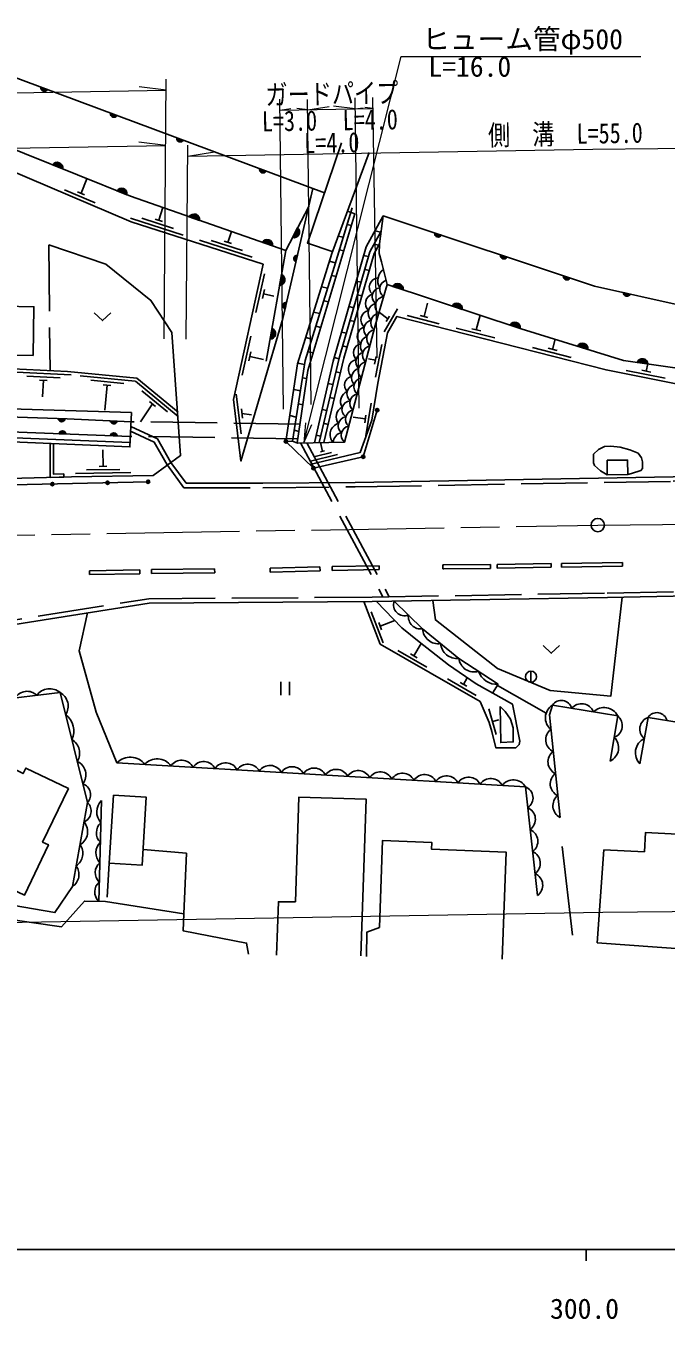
# Model space of a CAD drawing. Units: millimetres at full size, sheet at 1:1000; details may follow other scales. Extents: x 40000 to 680000, y 20000 to 380000.
# Drawn here: x 317349 to 375219, y 198715 to 315659 of the extents above; entities that cross this region are included whole.
import ezdxf
from ezdxf.enums import TextEntityAlignment as Align

# ---------------------------------------------------------------- set-up
doc = ezdxf.new("R2010")
doc.units = ezdxf.units.MM
doc.header["$LTSCALE"] = 1000
doc.linetypes.add('CHAIN', pattern=[18.5, 12, -1.5, 3.5, -1.5])
doc.linetypes.add('DASHED', pattern=[7.5, 6, -1.5])
for name, color, linetype, lineweight in [('M-BGD', 7, 'Continuous', 25), ('M-BMK', 2, 'CHAIN', 13), ('M-BMK-SRVR', 3, 'Continuous', 25), ('M-STR-HTXT', 7, 'Continuous', 13), ('M-TTL-BAND', 7, 'Continuous', 25)]:
    doc.layers.add(name, color=color, linetype=linetype, lineweight=lineweight)
doc.styles.add('ＭＳ ゴシック', font='')
doc.styles.get('ＭＳ ゴシック').set_extended_font_data('MS Gothic')

# ---------------------------------------------------------------- blocks, each defined once
blk = doc.blocks.new('open_arrow')
at = {"color": 0, "linetype": 'Continuous', "lineweight": -2}
blk.add_lwpolyline([(7.5, 1.25), (0, 0), (7.5, -1.25)], dxfattribs=at)

msp = doc.modelspace()

# ---------------------------------------------------------------- hatches: boundary and pattern name
at = {"layer": 'M-BGD'}
for points in [[(318715, 310122), (319301, 309903, -0.84072)], [(325006, 307771), (325593, 307552, -0.84072)], [(330988, 305536), (331575, 305316, -0.84072)], [(319755, 303090, -0.82183), (320674, 302719)], [(338470, 302740), (339057, 302521, -0.84072)], [(325563, 300749, -0.82183), (326482, 300379)], [(332116, 298396, -0.82183), (333052, 298070)], [(341905, 297396, -0.82183), (341444, 296519)], [(338701, 296099, -0.82183), (339637, 295773)], [(354312, 296917), (354906, 296720, -0.84072)], [(341900, 294916), (341759, 294306, -0.84072)], [(360242, 294945), (360836, 294747, -0.84072)], [(340450, 293171, -0.82183), (340279, 292195)], [(365939, 293049), (366533, 292852, -0.84072)], [(350512, 292098, -0.82183), (351453, 291788)], [(371363, 291534), (371974, 291398, -0.84072)], [(340916, 290665), (340775, 290055, -0.84072)], [(355857, 290336, -0.82183), (356798, 290026)], [(361092, 288611, -0.82183), (362033, 288301)], [(339597, 288305, -0.82183), (339426, 287329)], [(367206, 286700, -0.82183), (368153, 286407)], [(372596, 285233, -0.82183), (373576, 285091)], [(348958, 280922, -1), (349258, 280922, -1)], [(320275, 280143), (320900, 280119, -0.84072)], [(324978, 279946), (325603, 279919, -0.84072)], [(320969, 278759), (320344, 278782, -0.84072)], [(325611, 278583), (324985, 278607, -0.84072)], [(340709, 278089, -1), (341009, 278089, -1)], [(347694, 276701, -1), (347994, 276701, -1)], [(343190, 275668, -1), (343490, 275668, -1)], [(319591, 274225, -1), (319891, 274232, -1)], [(324589, 274341, -1), (324889, 274348, -1)], [(328250, 274426, -1), (328550, 274433, -1)]]:
    msp.add_hatch(color=256, dxfattribs=at).paths.add_polyline_path(points)

# ---------------------------------------------------------------- linework, layer by layer
for p, q in [((315317, 311391), (344339, 300547)), ((319301, 309903), (318715, 310122)), ((325593, 307552), (325006, 307771)), ((331575, 305316), (330988, 305536)), ((319755, 303090), (320674, 302719)), ((322339, 300519), (322852, 301841)), ((339057, 302521), (338470, 302740)), ((320841, 300830), (323602, 299655)), ((322017, 300656), (322661, 300382)), ((325563, 300749), (326482, 300379)), ((326801, 298277), (331562, 296747)), ((327845, 298257), (330701, 297339)), ((329365, 298083), (329733, 299228)), ((332116, 298396), (333052, 298070)), ((329032, 298191), (329698, 297976)), ((335605, 296077), (335923, 297068)), ((341905, 297396), (341444, 296519)), ((346381, 297696), (346761, 297610)), ((348908, 297122), (349415, 297007)), ((333041, 296271), (337801, 294741)), ((334085, 296251), (336941, 295333)), ((335271, 296184), (335938, 295970)), ((338701, 296099), (339637, 295773)), ((345575, 296649), (346035, 296544)), ((348821, 295912), (349239, 295817)), ((354906, 296720), (354312, 296917)), ((341759, 294306), (341900, 294916)), ((345689, 295392), (346071, 295305)), ((347877, 294895), (348324, 294794)), ((360836, 294747), (360242, 294945)), ((344775, 294369), (345344, 294240)), ((347989, 293639), (348393, 293548)), ((338909, 293244), (338142, 289727)), ((340450, 293171), (340279, 292195)), ((344990, 293090), (345381, 293001)), ((347208, 292586), (347655, 292485)), ((366533, 292852), (365939, 293049)), ((338908, 291832), (338729, 291011)), ((338819, 291421), (339776, 291212)), ((344066, 292069), (344633, 291940)), ((347321, 291330), (347725, 291238)), ((350512, 292098), (351453, 291788)), ((371974, 291398), (371363, 291534)), ((340775, 290055), (340916, 290665)), ((344276, 290791), (344691, 290697)), ((346540, 290277), (346987, 290175)), ((349724, 287987), (350929, 290062)), ((353336, 289384), (353647, 290596)), ((355857, 290336), (356798, 290026)), ((343356, 289769), (343919, 289641)), ((346653, 289021), (347056, 288929)), ((350067, 289175), (349302, 289748)), ((349927, 288933), (350208, 289417)), ((351808, 289466), (354714, 288721)), ((352997, 289471), (353675, 289297)), ((358061, 288172), (358401, 289498)), ((339597, 288305), (339426, 287329)), ((343562, 288492), (344001, 288392)), ((345871, 287968), (346319, 287866)), ((356243, 288329), (359730, 287434)), ((357655, 288276), (358468, 288068)), ((361092, 288611), (362033, 288301)), ((337676, 287595), (336908, 284078)), ((342647, 287469), (343205, 287342)), ((345985, 286711), (346388, 286620)), ((348952, 283892), (349514, 286839)), ((363139, 286560), (366626, 285666)), ((364957, 286403), (365193, 287322)), ((367206, 286700), (368153, 286407)), ((337675, 286183), (337496, 285363)), ((337585, 285773), (338832, 285501)), ((342847, 286193), (343310, 286088)), ((345203, 285658), (345659, 285555)), ((348939, 285422), (348314, 285541)), ((348873, 285078), (349004, 285765)), ((364551, 286508), (365364, 286299)), ((321455, 284096), (316460, 284338)), ((341938, 285169), (342542, 285032)), ((345380, 284387), (345783, 284296)), ((371603, 284490), (375134, 283788)), ((372596, 285233), (373576, 285091)), ((373015, 284515), (373839, 284351)), ((373427, 284433), (373558, 285093)), ((320441, 283845), (317445, 283990)), ((319278, 283601), (318579, 283634)), ((318928, 283618), (318856, 282119)), ((327231, 283526), (322254, 284002)), ((326207, 283322), (323221, 283608)), ((325034, 283133), (324337, 283200)), ((324685, 283167), (324494, 280905)), ((331105, 280336), (327258, 283529)), ((342353, 283844), (342727, 283759)), ((344656, 283321), (345102, 283220)), ((330144, 280744), (327835, 282660)), ((336369, 282351), (336794, 278776)), ((341567, 282792), (342165, 282656)), ((344823, 282053), (345226, 281961)), ((328798, 281471), (327696, 279853)), ((329067, 281248), (328529, 281695)), ((336830, 281016), (336929, 280182)), ((341977, 281468), (342382, 281377)), ((344128, 280980), (344544, 280886)), ((348087, 278582), (348561, 281545)), ((320900, 280119), (320275, 280143)), ((325603, 279919), (324978, 279946)), ((336880, 280599), (337728, 280481)), ((341209, 280412), (341789, 280281)), ((344265, 279718), (344668, 279627)), ((348028, 280111), (346917, 280289)), ((347972, 279765), (348083, 280456)), ((320344, 278782), (320969, 278759)), ((324985, 278607), (325611, 278583)), ((341600, 279093), (342036, 278994)), ((343600, 278639), (343987, 278551)), ((324327, 275829), (324302, 277328)), ((341445, 278110), (340859, 278089)), ((344163, 277185), (343973, 277972)), ((343993, 277144), (344333, 277227)), ((343089, 276308), (345519, 276896)), ((343504, 276718), (344962, 277070)), ((311549, 274624), (321477, 274880)), ((320771, 275162), (320771, 274862)), ((321838, 275186), (326837, 275271)), ((322833, 275503), (325832, 275554)), ((323977, 275823), (324677, 275835)), ((259757, 272834), (328400, 274430)), ((339429, 266616), (343931, 266733)), ((343931, 266733), (343941, 266383)), ((345036, 266762), (349272, 266842)), ((345036, 266762), (345045, 266412)), ((349272, 266842), (349278, 266492)), ((355023, 266913), (355027, 266563)), ((359348, 266953), (359351, 266603)), ((359933, 266958), (364820, 267049)), ((359933, 266958), (359933, 266608)), ((364820, 267049), (364826, 266699)), ((365763, 267049), (371263, 267136)), ((365763, 267049), (365763, 266699)), ((365765, 266699), (371272, 266787)), ((371263, 267136), (371275, 266787)), ((323104, 266384), (327650, 266469)), ((323104, 266384), (323104, 266034)), ((327650, 266469), (327657, 266119)), ((328693, 266488), (334412, 266556)), ((328693, 266488), (328697, 266138)), ((328698, 266139), (334416, 266206)), ((334412, 266556), (334416, 266206)), ((339429, 266616), (339429, 266266)), ((348560, 262669), (349639, 259870)), ((349254, 261704), (349505, 261051)), ((349379, 261378), (350698, 261885)), ((352427, 258688), (353073, 259814)), ((350976, 259174), (353578, 257681)), ((352123, 258862), (352730, 258514)), ((362998, 257302), (362998, 256302)), ((340386, 256345), (340386, 255145)), ((341186, 256345), (341186, 255145)), ((355460, 256603), (358062, 255110)), ((356606, 256291), (357214, 255942)), ((356910, 256116), (357248, 256705)), ((359526, 255331), (360044, 256121)), ((359193, 253897), (359855, 251590)), ((359524, 252743), (360101, 252909)), ((324183, 245626), (323934, 236492)), ((366755, 233425), (365825, 241462))]:
    msp.add_line(p, q, dxfattribs=at)
at = {"layer": 'M-BGD', "linetype": 'DASHED'}
for p, q in [((319419, 295873), (319537, 284489)), ((342130, 279642), (326856, 279865)), ((341938, 278317), (326799, 278538)), ((342179, 277940), (349628, 264017)), ((342740, 277950), (350190, 264027)), ((330466, 276175), (331824, 274293)), ((359976, 256017), (364376, 253522)), ((324880, 239936), (324693, 236878))]:
    msp.add_line(p, q, dxfattribs=at)
at = {"layer": 'M-BGD'}
for points in [[(312419, 306046), (326791, 300254), (340832, 295356)], [(311917, 304302), (326853, 297946), (338791, 294108), (336122, 281884), (336787, 276302), (340576, 289196), (343293, 300938)], [(348375, 304214), (344992, 295075), (341913, 285089), (340859, 278089)], [(345874, 305077), (342804, 296017), (345048, 295256)], [(342920, 299327), (340832, 295356), (339076, 285329)], [(346834, 299206), (345220, 293829), (342599, 285394), (341445, 278110), (341915, 277935), (346147, 278011), (348932, 288577), (350011, 292263)], [(346410, 298904), (347073, 298650), (342834, 284498), (341884, 277946)], [(343448, 277963), (345114, 285353), (348104, 295680), (349657, 298466), (368739, 292118), (376847, 290313), (384473, 289478), (394899, 292040), (410573, 292786), (420453, 292786), (426799, 290769), (434345, 287239), (439124, 289724), (449574, 289358), (462064, 289423), (464757, 289000), (480264, 290869), (493890, 292524), (507811, 293600), (533594, 295261), (566682, 296896)], [(349657, 298466), (349306, 295939), (349289, 295082), (349498, 294331), (350011, 292263), (362122, 288272), (371380, 285409), (383170, 283699), (388583, 284215), (391580, 284091), (399591, 285205), (407203, 285341), (413183, 284598), (418131, 284805), (425101, 286175), (431396, 285871), (435108, 284716), (438392, 284716), (443858, 283419), (450611, 283998), (450812, 280040)], [(343848, 277970), (345701, 285729), (348448, 295225), (349468, 297104)], [(321477, 274880), (328863, 275006), (331325, 276801), (330548, 287945), (328654, 290838), (324567, 294124), (319419, 295873)], [(344274, 277978), (346100, 285624), (348833, 295067), (349306, 295939)], [(323532, 289715), (324282, 289015), (325032, 289715)], [(343017, 275982), (347579, 277085), (348620, 280016), (349151, 283335), (350023, 287904), (350887, 289392), (369796, 284543), (382874, 281944), (387715, 284132)], [(232590, 277178), (237959, 277237), (248506, 278292), (258315, 279406), (264418, 280268), (271434, 281139), (282457, 282563), (288153, 283660), (288915, 283751), (300447, 284148), (306062, 284950), (314915, 284713), (321103, 284413), (327386, 283812), (331108, 280724)], [(275867, 276518), (289669, 278084), (294134, 278658), (301818, 278658), (326758, 277586), (326892, 280696), (301923, 281453), (301973, 283086), (298529, 283290), (297255, 283289), (295787, 283205), (293643, 283012), (290819, 282879), (288853, 282721), (287313, 282503), (279350, 281163), (272839, 280168), (265926, 279488), (258272, 278535), (258315, 279406)], [(259801, 277258), (273567, 278606), (274120, 278344), (288957, 280252), (291877, 280581), (296967, 280845), (300448, 280873), (302886, 280798), (310327, 280492), (321070, 280114), (326856, 279865)], [(340859, 278089), (343340, 275668), (347844, 276701), (349108, 280922)], [(273891, 276996), (290300, 279132), (293471, 279497), (297390, 279497), (304251, 279392), (326799, 278538)], [(326775, 277986), (305074, 278872), (299763, 278986), (293541, 278986), (290735, 278625), (275980, 276884), (275846, 276873), (275867, 276518)], [(326819, 278996), (328953, 278003), (330129, 275957), (330143, 275939)], [(326837, 279429), (329236, 278312), (330466, 276175)], [(319540, 277896), (319540, 274830), (320771, 274862)], [(319840, 277883), (319840, 275130), (320771, 275162)], [(369895, 275066), (369301, 275417), (368760, 275892), (368655, 276140), (368655, 276918), (369102, 277365), (369643, 277619), (370217, 277654), (371052, 277571), (371949, 277311), (372680, 277010), (372986, 276591), (373083, 276241), (373083, 275784), (373073, 275622), (372939, 275442), (372086, 275193), (371750, 275081)], [(331824, 274293), (338766, 274293), (347109, 274373), (375841, 274874), (386887, 275079)], [(208085, 261111), (208666, 261382), (211110, 261339), (213548, 261268), (218795, 261039), (222512, 260883), (225818, 260710), (228649, 260798), (234745, 261335), (238953, 261691), (243544, 258870), (260912, 261170), (265107, 261400), (268726, 261527), (277944, 259510), (288813, 257152), (328483, 263456), (348644, 263600), (369906, 263971), (395138, 264474), (404767, 264867), (413603, 265516), (434642, 266969), (451039, 268453)], [(355023, 266913), (355130, 266915), (359348, 266953)], [(359933, 266608), (359938, 266608), (364823, 266699)], [(323104, 266034), (323111, 266034), (327657, 266119)], [(339429, 266266), (339435, 266266), (343941, 266383)], [(345043, 266412), (349277, 266492), (349278, 266492)], [(355027, 266563), (355133, 266565), (359351, 266603)], [(347882, 263595), (349362, 259754), (358420, 254559), (359236, 252660), (359475, 251860), (359813, 250380), (361644, 250380), (361942, 250676), (361996, 250973), (361332, 254333), (358045, 256149), (355555, 257887), (352904, 259945), (351334, 261229), (349028, 263607)], [(350644, 263635), (353209, 261141), (356474, 258463), (360044, 256121)], [(354135, 263696), (354361, 261940), (359972, 257544), (364752, 255571), (370232, 255049), (371237, 263997)], [(322909, 262570), (322167, 259161), (323696, 253611), (325583, 249030), (362508, 246852), (363599, 237019)], [(364093, 259628), (364843, 258928), (365593, 259628)], [(302683, 240760), (311476, 236262), (315236, 236294), (319970, 235479), (321559, 237831), (322929, 245422), (320447, 255378), (314430, 254654), (310170, 257507)], [(365627, 244075), (364670, 253356), (364946, 254234), (370840, 253261), (370166, 249174)], [(372854, 248924), (373583, 253118), (385541, 251184), (385010, 230900)], [(339989, 231623), (340174, 236454), (341715, 236454), (342030, 245924), (348110, 245722), (347639, 231552)], [(271616, 245193), (276787, 244792), (286558, 240841), (286558, 238717), (290965, 242216), (303191, 237390), (306225, 235211), (311685, 234333), (315368, 234955), (320563, 234182), (322636, 236517), (324537, 236480), (331641, 235369)], [(348137, 231512), (348158, 233693), (349302, 234138), (349597, 241996), (354037, 241829), (354014, 241204), (360756, 240951), (360393, 231276)], [(331641, 235369), (331575, 233821), (337303, 232725), (337478, 231727)]]:
    msp.add_lwpolyline(points, dxfattribs=at)
for points in [[(305443, 289560), (305433, 286073), (317999, 285862), (318072, 290258), (315339, 290304), (315324, 289371)], [(369884, 276385), (371740, 276399), (371750, 275081), (369895, 275066)], [(360226, 254099), (360274, 250847), (361397, 250907), (361397, 252181), (361152, 252965), (360675, 253648)], [(307546, 252575), (306025, 249337), (305141, 249752), (304354, 248076), (306051, 247279), (304952, 244939), (304060, 245357), (302737, 242701), (306568, 240793), (307136, 241849), (317225, 237053), (319389, 241605), (318857, 241858), (321188, 246697), (317338, 248551), (317097, 248052), (315620, 248764), (315265, 248027), (310784, 250186), (311111, 250866)], [(325257, 246085), (328232, 245903), (327856, 239754), (324880, 239936)], [(368996, 232738), (369597, 241142), (373251, 240984), (373348, 242705), (376255, 242557), (376255, 241038), (383483, 240418), (382769, 231752)]]:
    msp.add_lwpolyline(points, close=True, dxfattribs=at)
at = {"layer": 'M-BGD', "linetype": 'DASHED'}
for points in [[(330143, 275939), (331620, 273893), (338768, 273893), (347114, 273973), (375848, 274474), (386895, 274680)], [(201138, 258313), (208581, 261784), (211119, 261739), (213562, 261668), (218812, 261439), (222531, 261282), (225822, 261110), (228625, 261197), (234710, 261733), (239050, 262101), (243632, 259285), (260875, 261568), (265089, 261800), (268763, 261928), (278029, 259900), (288825, 257559), (328450, 263855), (348639, 264000), (369898, 264371), (395126, 264874), (404744, 265266), (413575, 265915), (434610, 267368), (451029, 268854)], [(327942, 241170), (331877, 240861), (331641, 235369)]]:
    msp.add_lwpolyline(points, dxfattribs=at)
at = {"layer": 'M-BGD'}
for centre, radius in [((349108, 280922), 150), ((340859, 278089), 150), ((347844, 276701), 150), ((343340, 275668), 150), ((319741, 274228), 150), ((324739, 274345), 150), ((328400, 274430), 150), ((362998, 256802), 500)]:
    msp.add_circle(centre, radius, dxfattribs=at)
for centre, radius, start, end in [((319027, 310063), 318, 169.40193, 329.61966), ((325319, 307712), 318, 169.40193, 329.61966), ((331301, 305477), 318, 169.40193, 329.61966), ((320178, 302814), 505, 349.22173, 146.87992), ((338783, 302681), 318, 169.40193, 329.61966), ((325986, 300473), 505, 349.22173, 146.87992), ((332552, 298141), 505, 351.93924, 149.59744), ((341588, 297003), 505, 253.44023, 51.09842), ((339137, 295844), 505, 351.93924, 149.59744), ((354626, 296870), 318, 171.49015, 331.70789), ((341882, 294599), 318, 86.86346, 247.08119), ((360557, 294898), 318, 171.49015, 331.70789), ((350419, 292623), 1263, 126.37421, 210.5061), ((340268, 292700), 505, 271.23412, 68.89231), ((349242, 292027), 852, 94.11393, 227.8442), ((350147, 291858), 826, 106.31471, 236.47296), ((366254, 293002), 318, 171.49015, 331.70789), ((348908, 290557), 872, 105.80696, 226.11028), ((349441, 291193), 796, 97.9576, 232.64829), ((350952, 291850), 505, 352.93153, 150.58972), ((371680, 291519), 318, 177.33935, 337.55709), ((340899, 290348), 318, 86.86346, 247.08119), ((349159, 289699), 885, 103.11822, 226.8146), ((349777, 290321), 853, 95.76805, 231.60091), ((356297, 290088), 505, 352.93153, 150.58972), ((348511, 289079), 875, 103.68702, 228.57574), ((348781, 288209), 875, 105.08417, 226.5869), ((349356, 288825), 835, 97.52453, 230.674), ((361531, 288364), 505, 352.93153, 150.58972), ((339415, 287834), 505, 271.23412, 68.89231), ((348146, 287603), 847, 104.61122, 230.78634), ((348986, 287361), 834, 100.98164, 229.48097), ((347830, 286107), 867, 104.681, 224.65283), ((348498, 286713), 918, 110.29402, 220.16859), ((348603, 285908), 834, 100.98164, 229.48097), ((367651, 286460), 505, 353.98892, 151.64711), ((347396, 284618), 898, 101.71227, 227.71905), ((348082, 285269), 899, 108.53109, 221.93152), ((373072, 285065), 505, 2.91961, 160.5778), ((347658, 283827), 876, 106.19609, 224.26652), ((348220, 284456), 834, 100.98164, 229.48097), ((346942, 283179), 789, 100.98417, 226.59415), ((347219, 282389), 847, 102.81642, 227.64618), ((347837, 283003), 834, 100.98164, 229.48097), ((346771, 281700), 979, 112.2963, 212.67111), ((347454, 281550), 834, 100.98164, 229.48097), ((346352, 280303), 959, 115.03742, 218.24211), ((346719, 280968), 799, 95.11034, 235.35227), ((347071, 280098), 834, 100.98164, 229.48097), ((320590, 280186), 318, 187.75062, 347.96835), ((325293, 279987), 318, 187.43039, 347.64812), ((345877, 278712), 1035, 105.56161, 223.99758), ((346393, 279500), 820, 98.97377, 231.48883), ((320654, 278716), 318, 7.72295, 167.94068), ((325296, 278540), 318, 7.72295, 167.94068), ((346033, 277970), 901, 99.66356, 178.51789), ((346688, 278645), 834, 100.98164, 229.48097), ((351567, 263302), 982, 160.14748, 291.4645), ((353033, 262243), 1116, 172.52562, 279.08636), ((354629, 261207), 1422, 182.66862, 278.59872), ((356311, 259929), 1475, 184.9274, 276.33994), ((357876, 258655), 1416, 187.79163, 285.67771), ((359916, 257872), 1756, 199.30595, 274.16339), ((317453, 254239), 1248, 45.15232, 148.57489), ((319511, 254238), 1475, 50.63983, 143.08739), ((319758, 254141), 1416, 327.09995, 60.90124), ((365652, 253084), 1349, 121.55451, 231.2005), ((365747, 253712), 956, 14.31861, 146.94033), ((367564, 253205), 1160, 21.11466, 140.14428), ((369614, 252657), 1367, 26.2035, 135.05544), ((319868, 251904), 1822, 334.31098, 53.69021), ((370139, 252386), 1121, 289.96081, 51.29813), ((373942, 252074), 1104, 108.96539, 231.30406), ((374383, 252605), 950, 14.28714, 147.33613), ((365495, 251099), 1160, 126.37038, 245.4), ((320788, 249891), 1420, 328.56994, 59.43125), ((369593, 250378), 1332, 295.43993, 45.81901), ((373872, 249925), 1428, 115.74077, 224.52869), ((321419, 247931), 1351, 323.45836, 64.54283), ((326775, 247858), 1672, 37.77689, 135.47071), ((329222, 247878), 1508, 34.99992, 138.24768), ((331420, 248096), 1160, 27.10899, 146.13861), ((333417, 247978), 1160, 27.10899, 146.13861), ((365700, 249109), 1160, 126.37038, 245.4), ((335413, 247861), 1160, 27.10899, 146.13861), ((337410, 247743), 1160, 27.10899, 146.13861), ((339406, 247625), 1160, 27.10899, 146.13861), ((341403, 247507), 1160, 27.10899, 146.13861), ((343399, 247389), 1160, 27.10899, 146.13861), ((345396, 247272), 1160, 27.10899, 146.13861), ((347392, 247154), 1160, 27.10899, 146.13861), ((349389, 247036), 1160, 27.10899, 146.13861), ((351386, 246918), 1160, 27.10899, 146.13861), ((353382, 246801), 1160, 27.10899, 146.13861), ((365905, 247120), 1160, 126.37038, 245.4), ((322138, 246130), 1062, 318.18971, 69.81148), ((355379, 246683), 1160, 27.10899, 146.13861), ((357375, 246565), 1160, 27.10899, 146.13861), ((359372, 246447), 1160, 27.10899, 146.13861), ((361416, 246230), 1256, 29.64708, 143.60052), ((362118, 245856), 1069, 304.06678, 68.59884), ((325247, 244584), 1489, 135.60968, 221.26112), ((366181, 245138), 1198, 129.30117, 242.46921), ((322169, 244654), 1081, 294.24716, 45.29449), ((362242, 243912), 1160, 306.818, 65.84762), ((321595, 242798), 1340, 299.01212, 40.52954), ((324928, 242694), 1211, 131.37407, 225.49673), ((362463, 241924), 1160, 306.818, 65.84762), ((321122, 240836), 1373, 304.3633, 35.17835), ((324966, 240884), 1296, 133.12868, 223.74212), ((362683, 239936), 1160, 306.818, 65.84762), ((324809, 239091), 1188, 131.03463, 225.83618), ((320836, 238928), 1313, 303.40944, 36.13221), ((362904, 237948), 1160, 306.818, 65.84762), ((324761, 237344), 1188, 131.03463, 225.83618)]:
    msp.add_arc(centre, radius, start, end, dxfattribs=at)
at = {"layer": 'M-BMK'}
msp.add_lwpolyline([(79526, 313748), (86266, 310922), (94136, 306951), (103020, 301572), (109664, 297136), (116221, 293205), (126073, 288116), (137312, 282979), (142288, 281053), (150332, 278241), (161423, 274916), (169823, 272933), (181273, 270622), (191889, 269223), (204980, 268316), (225861, 268099), (269167, 268779), (369041, 270521), (396691, 270780), (411281, 271514), (468103, 276799), (567675, 284627)], dxfattribs=at)
at = {"layer": 'M-BMK-SRVR'}
msp.add_circle((369041, 270521), 600, dxfattribs=at)
at = {"layer": 'M-STR-HTXT'}
for p, q in [((330028, 309847), (327591, 310146)), ((329837, 287347), (330037, 310847)), ((340629, 280993), (340315, 309026)), ((343124, 281432), (342815, 309001)), ((347481, 281088), (347105, 309144)), ((349111, 285629), (348700, 309172)), ((340326, 308026), (341296, 308180)), ((340326, 308026), (348718, 308172)), ((342826, 308070), (341851, 308189)), ((342826, 308070), (344765, 308377)), ((347118, 308145), (345169, 308384)), ((347118, 308145), (347845, 308260)), ((348718, 308172), (347987, 308262)), ((329986, 304845), (327549, 305144)), ((331837, 287330), (331986, 304880)), ((331978, 303880), (334402, 304264))]:
    msp.add_line(p, q, dxfattribs=at)
for points in [[(342459, 277945), (351280, 312896), (372930, 312896)], [(204489, 308446), (206571, 308302), (225754, 308103), (268505, 308773), (330028, 309847)], [(258921, 303622), (268588, 303774), (329986, 304845)], [(331978, 303880), (368586, 304518), (386218, 304683)], [(67217, 280957), (71600, 279119), (77164, 276312), (84228, 272035), (90938, 267554), (99175, 262617), (110757, 256634), (123707, 250715), (130192, 248204), (139527, 244941), (152368, 241091), (162338, 238738), (175518, 236077), (188391, 234382), (203587, 233329), (225954, 233097), (269747, 233784), (369510, 235524), (397735, 235788), (413782, 236596), (471096, 241926), (498681, 244095)]]:
    msp.add_lwpolyline(points, dxfattribs=at)
at = {"layer": 'M-TTL-BAND'}
for p, q in [((40000, 205000), (579000, 205000)), ((368000, 205000), (368000, 204000))]:
    msp.add_line(p, q, dxfattribs=at)

# ---------------------------------------------------------------- block references
at = {"layer": 'M-STR-HTXT', "xscale": 240, "yscale": 240, "rotation": 75.8}
msp.add_blockref('open_arrow', (342459, 277945), dxfattribs=at)

# ---------------------------------------------------------------- texts
at = {"layer": 'M-STR-HTXT', "style": 'ＭＳ ゴシック'}
msp.add_text('ヒューム管φ500', height=1833, dxfattribs=at).set_placement((353180, 312996), align=Align.BOTTOM_LEFT)
msp.add_text('L=16.0', height=1833, dxfattribs=at).set_placement((353735, 312896), align=Align.TOP_LEFT)
at = {"layer": 'M-STR-HTXT', "style": 'ＭＳ ゴシック', "width": 0.8}
for s, p in [('ガードパイプ', (345035, 308057)), ('側\u3000溝\u3000L=55.0', (366139, 304424))]:
    msp.add_text(s, height=1833, rotation=0.999, dxfattribs=at).set_placement(p, align=Align.BOTTOM_CENTER)
for s, p in [('L=3.0', (341162, 307982)), ('L=4.0', (348457, 308092)), ('L=4.0', (344986, 306016))]:
    msp.add_text(s, height=1833, rotation=0.999, dxfattribs=at).set_placement(p, align=Align.TOP_CENTER)
at = {"layer": 'M-TTL-BAND', "style": 'ＭＳ ゴシック'}
msp.add_text('300.0', height=1833, dxfattribs=at).set_placement((367844, 198195), align=Align.BOTTOM_CENTER)

doc.saveas('drawing.dxf')
